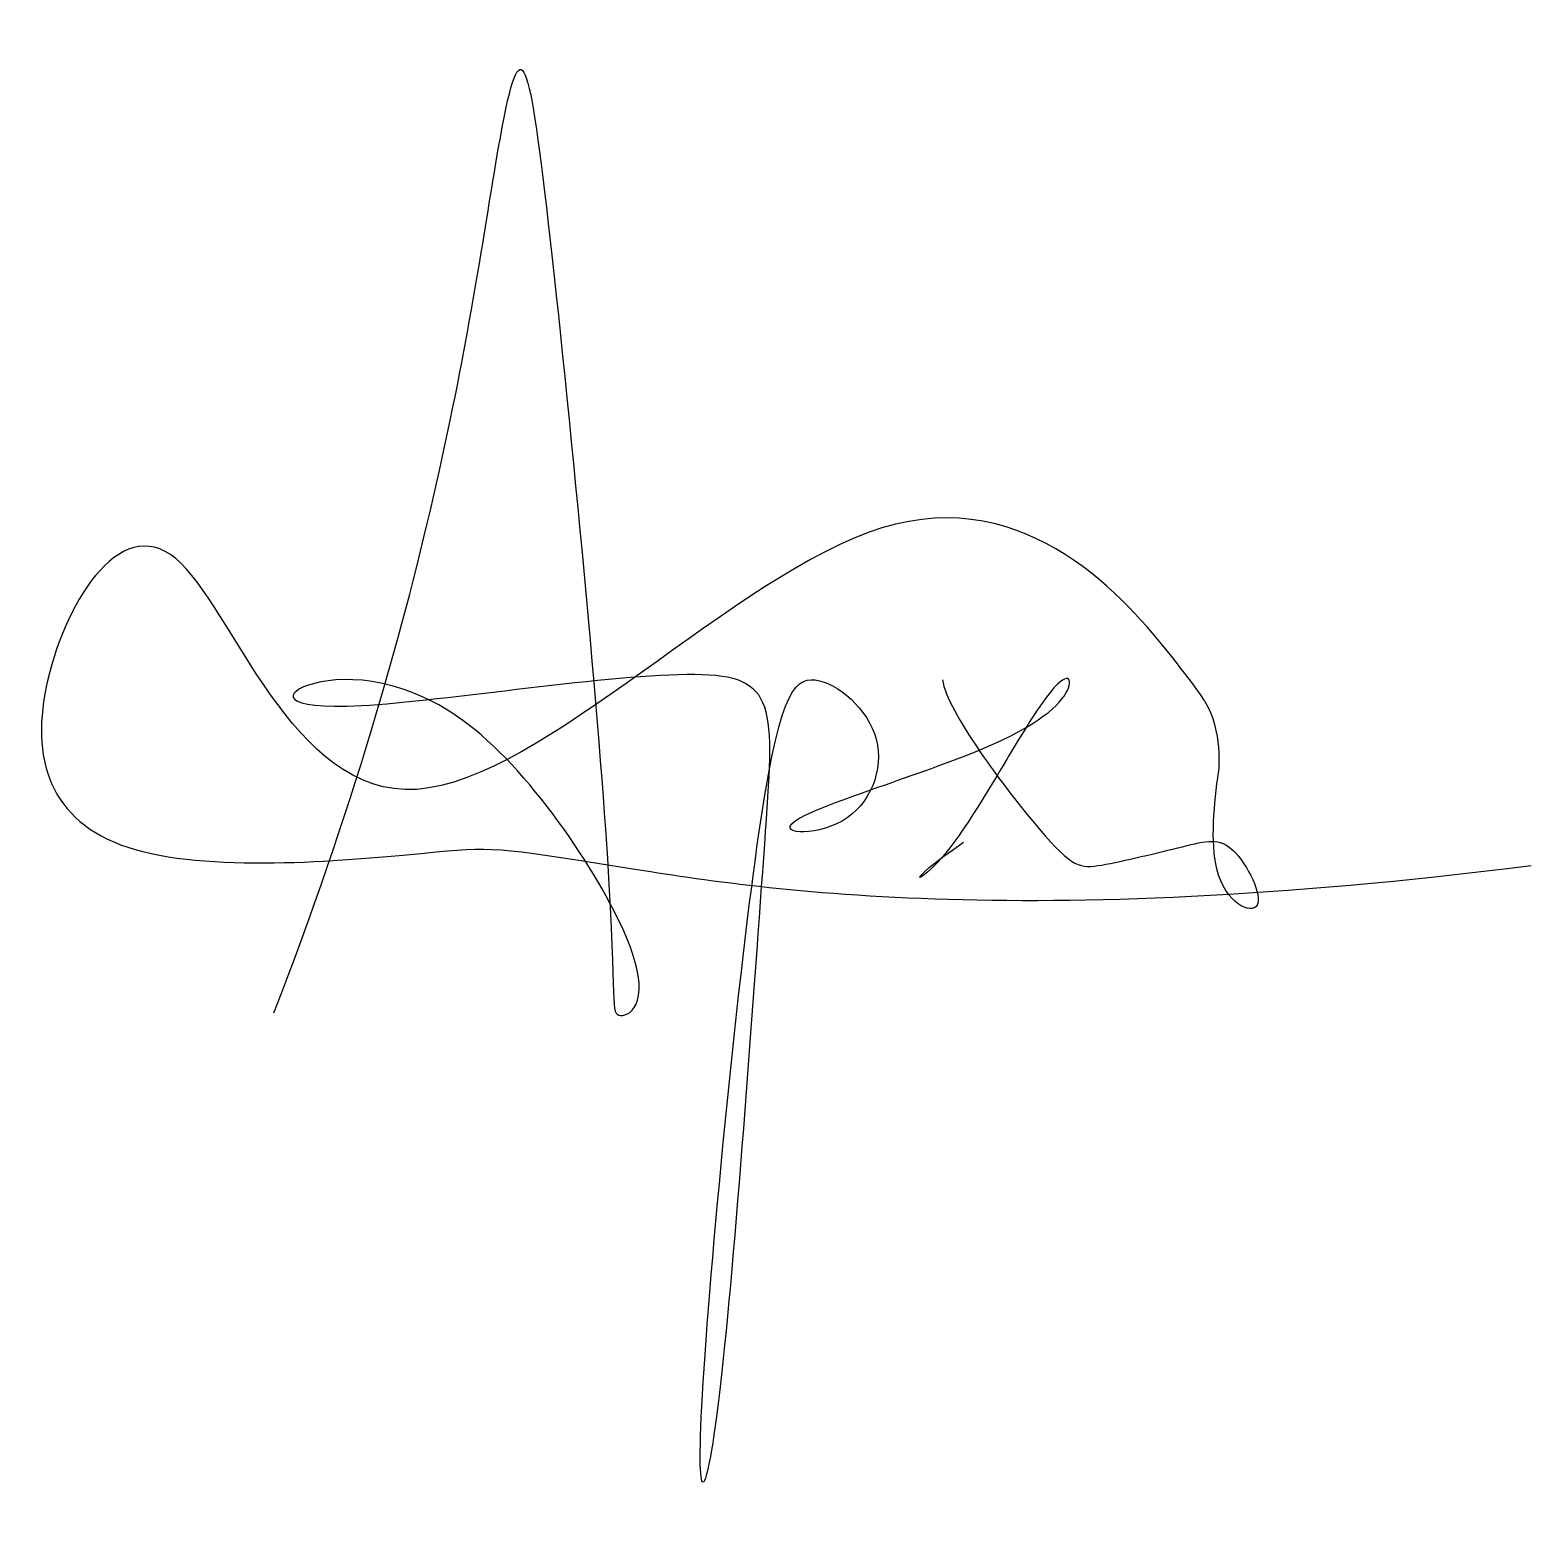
# Model space of a CAD drawing. Header units: millimetres. Extents: x 2404 to 4556, y 499 to 2640.
import ezdxf

# ---------------------------------------------------------------- set-up
doc = ezdxf.new("R2010")
doc.units = ezdxf.units.MM

msp = doc.modelspace()

# ---------------------------------------------------------------- linework, layer by layer
at = {"color": 5}
for points in [[(2753.8, 1230.6), (2977.6, 1807.9), (3092.6, 2645.1), (3125.8, 2630), (3255.9, 1282), (3225.6, 1206.4), (3331.5, 1257.8), (3038.1, 1711.2), (2769, 1717.2), (2756.9, 1638.7), (3479.7, 1756.5), (3467.6, 1632.6), (3392, 547.5), (3340.6, 475), (3455.5, 1653.8), (3519, 1741.4), (3649.1, 1629.6), (3588.6, 1478.5), (3407.1, 1490.6), (3821.4, 1614.5), (3912.2, 1702.1), (3878.9, 1735.4), (3703.5, 1405.9), (3649.1, 1412), (3742.8, 1475.4)], [(4088.8, 1677.4), (4114.2, 1636.8), (4108.3, 1575.8), (4108.3, 1575.8)]]:
    msp.add_open_spline(points, degree=3, dxfattribs=at)
for points, knots in [([(4088.8, 1677.4), (4088.8, 1677.4), (4069.5, 1712.3), (3693, 2160), (2861.8, 1264.6), (2611.7, 2089), (2369.8, 1671.9), (2472.6, 1412), (3068.4, 1469.4), (3068.4, 1469.4), (3821.4, 1348.5), (4556.4, 1442.2)], [10.356428, 10.356428, 10.356428, 10.356428, 11, 12, 13, 14, 15, 16, 17, 18, 19, 19, 19, 19]), ([(3712.6, 1708.2), (3718.6, 1662.8), (3888, 1439.2), (3921.2, 1436.2), (4072.5, 1472.4), (4128.3, 1488), (4193.4, 1354.5), (4089.1, 1400.1), (4102.1, 1532.4), (4108.3, 1575.8)], [0, 0, 0, 0, 1, 2, 3, 4, 5, 6, 6.766023, 6.766023, 6.766023, 6.766023])]:
    msp.add_open_spline(points, degree=3, knots=knots, dxfattribs=at)

doc.saveas('drawing.dxf')
